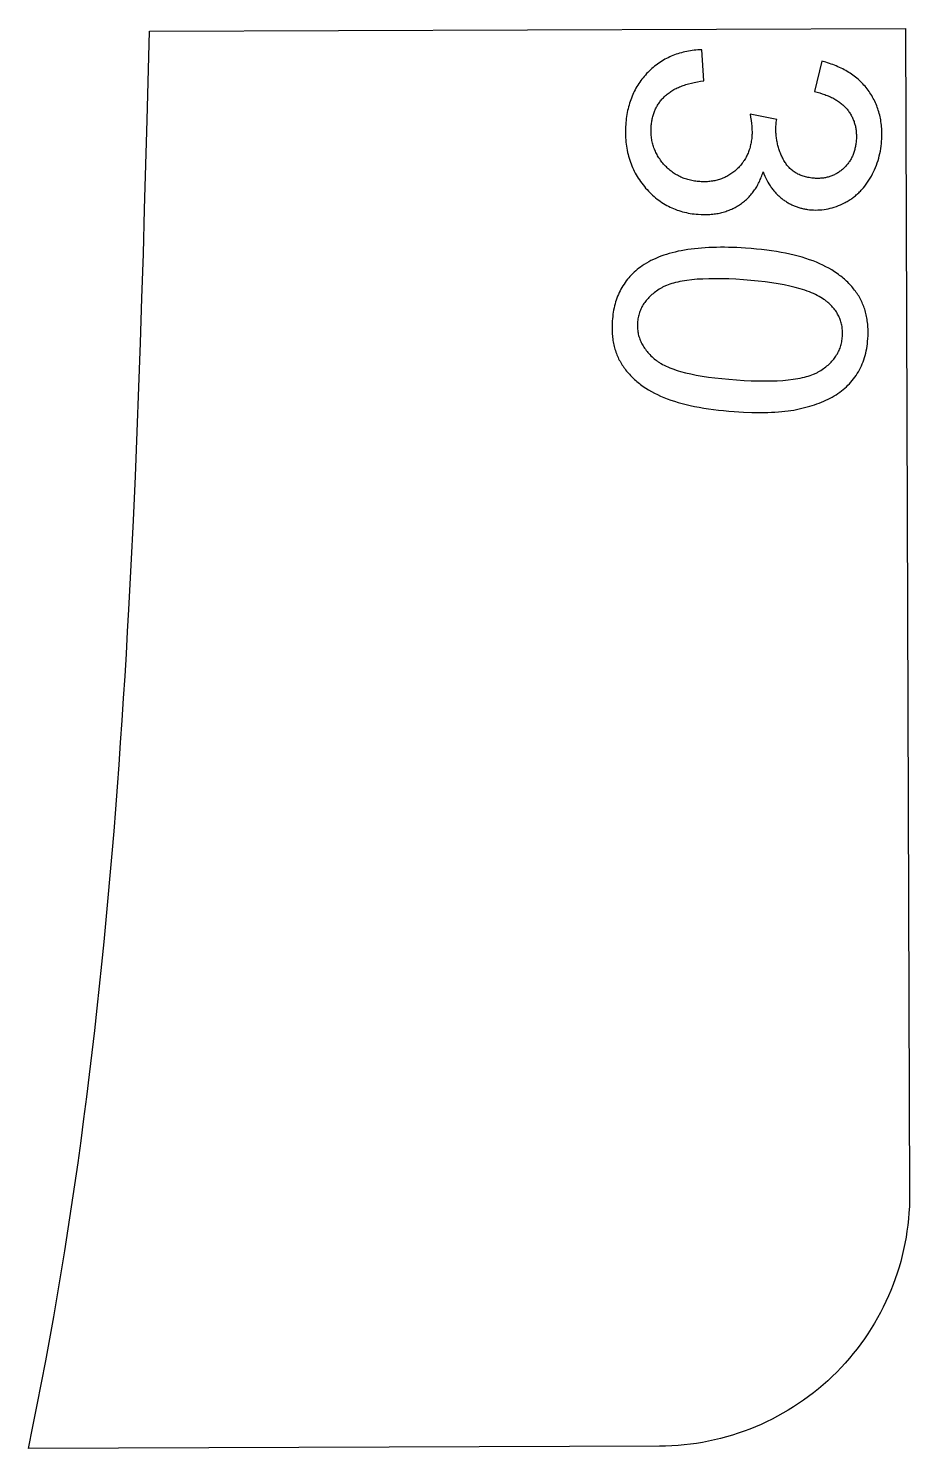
# Model space of a CAD drawing. Extents: x -8894 to -3022, y 6798 to 8329.
# Drawn here: x -7759.6 to -7584.1, y 7685.5 to 7968.2 of the extents above; entities that cross this region are included whole.
import ezdxf

# ---------------------------------------------------------------- set-up
doc = ezdxf.new("R2010")
doc.units = 0
doc.layers.add('LAYER_03', color=7, linetype='CONTINUOUS')
doc.layers.add('STEVILKE', color=7, linetype='CONTINUOUS')

msp = doc.modelspace()

# ---------------------------------------------------------------- linework, layer by layer
at = {"layer": 'LAYER_03'}
msp.add_lwpolyline([(-7633.95, 7685.99), (-7759.61, 7685.54), (-7758.71, 7689.9), (-7757.83, 7694.26), (-7756.97, 7698.63), (-7756.14, 7703), (-7755.34, 7707.37), (-7754.56, 7711.74), (-7753.8, 7716.12), (-7753.07, 7720.49), (-7752.35, 7724.87), (-7751.67, 7729.25), (-7751, 7733.63), (-7750.35, 7738.02), (-7749.73, 7742.4), (-7749.12, 7746.79), (-7748.54, 7751.18), (-7747.97, 7755.57), (-7747.43, 7759.97), (-7746.9, 7764.36), (-7746.39, 7768.76), (-7745.9, 7773.16), (-7745.43, 7777.56), (-7744.97, 7781.96), (-7744.53, 7786.36), (-7744.11, 7790.76), (-7743.7, 7795.17), (-7743.3, 7799.57), (-7742.93, 7803.98), (-7742.56, 7808.39), (-7742.21, 7812.8), (-7741.87, 7817.21), (-7741.55, 7821.62), (-7741.24, 7826.04), (-7740.94, 7830.45), (-7740.65, 7834.86), (-7740.37, 7839.28), (-7740.1, 7843.7), (-7739.85, 7848.12), (-7739.6, 7852.54), (-7739.14, 7861.38), (-7738.71, 7870.22), (-7738.31, 7879.07), (-7737.95, 7887.91), (-7737.61, 7896.76), (-7737.29, 7905.62), (-7737, 7914.47), (-7736.72, 7923.33), (-7736.46, 7932.19), (-7735.97, 7949.9), (-7735.5, 7967.63), (-7584.98, 7968.17), (-7584.13, 7736.18, -0.414214)], format="xyb", close=True, dxfattribs=at)
at = {"layer": 'STEVILKE'}
for p, q in [((-7634.66, 7922.41), (-7635.15, 7922.19)), ((-7634.16, 7922.62), (-7634.66, 7922.41)), ((-7633.64, 7922.82), (-7634.16, 7922.62)), ((-7633.1, 7923.02), (-7633.64, 7922.82)), ((-7632.55, 7923.19), (-7633.1, 7923.02)), ((-7631.99, 7923.36), (-7632.55, 7923.19)), ((-7631.41, 7923.52), (-7631.99, 7923.36)), ((-7630.82, 7923.67), (-7631.41, 7923.52)), ((-7630.21, 7923.81), (-7630.82, 7923.67)), ((-7629.59, 7923.93), (-7630.21, 7923.81)), ((-7628.95, 7924.05), (-7629.59, 7923.93)), ((-7628.3, 7924.15), (-7628.95, 7924.05)), ((-7627.64, 7924.25), (-7628.3, 7924.15)), ((-7626.96, 7924.33), (-7627.64, 7924.25)), ((-7626.26, 7924.4), (-7626.96, 7924.33)), ((-7625.55, 7924.46), (-7626.26, 7924.4)), ((-7624.83, 7924.51), (-7625.55, 7924.46)), ((-7624.09, 7924.55), (-7624.83, 7924.51)), ((-7623.33, 7924.58), (-7624.09, 7924.55)), ((-7622.57, 7924.6), (-7623.33, 7924.58)), ((-7621.78, 7924.61), (-7622.57, 7924.6)), ((-7620.99, 7924.61), (-7621.78, 7924.61)), ((-7620.17, 7924.6), (-7620.99, 7924.61)), ((-7619.35, 7924.57), (-7620.17, 7924.6)), ((-7618.51, 7924.54), (-7619.35, 7924.57)), ((-7616.78, 7924.44), (-7618.51, 7924.54)), ((-7615.69, 7924.35), (-7616.78, 7924.44)), ((-7614.63, 7924.26), (-7615.69, 7924.35)), ((-7613.59, 7924.15), (-7614.63, 7924.26)), ((-7612.58, 7924.03), (-7613.59, 7924.15)), ((-7611.6, 7923.9), (-7612.58, 7924.03)), ((-7610.65, 7923.75), (-7611.6, 7923.9)), ((-7609.73, 7923.6), (-7610.65, 7923.75)), ((-7608.83, 7923.43), (-7609.73, 7923.6)), ((-7607.97, 7923.24), (-7608.83, 7923.43)), ((-7607.13, 7923.05), (-7607.97, 7923.24)), ((-7606.32, 7922.84), (-7607.13, 7923.05)), ((-7605.53, 7922.63), (-7606.32, 7922.84)), ((-7604.78, 7922.39), (-7605.53, 7922.63)), ((-7604.05, 7922.15), (-7604.78, 7922.39)), ((-7638.97, 7919.66), (-7639.26, 7919.39)), ((-7638.67, 7919.93), (-7638.97, 7919.66)), ((-7638.37, 7920.18), (-7638.67, 7919.93)), ((-7638.05, 7920.44), (-7638.37, 7920.18)), ((-7637.72, 7920.68), (-7638.05, 7920.44)), ((-7637.39, 7920.92), (-7637.72, 7920.68)), ((-7636.97, 7921.19), (-7637.39, 7920.92)), ((-7636.54, 7921.46), (-7636.97, 7921.19)), ((-7636.09, 7921.71), (-7636.54, 7921.46)), ((-7635.63, 7921.96), (-7636.09, 7921.71)), ((-7635.15, 7922.19), (-7635.63, 7921.96)), ((-7603.35, 7921.89), (-7604.05, 7922.15)), ((-7602.68, 7921.63), (-7603.35, 7921.89)), ((-7602.03, 7921.35), (-7602.68, 7921.63)), ((-7601.4, 7921.05), (-7602.03, 7921.35)), ((-7600.8, 7920.75), (-7601.4, 7921.05)), ((-7600.21, 7920.43), (-7600.8, 7920.75)), ((-7599.64, 7920.1), (-7600.21, 7920.43)), ((-7599.1, 7919.76), (-7599.64, 7920.1)), ((-7598.57, 7919.4), (-7599.1, 7919.76)), ((-7641.21, 7916.97), (-7641.41, 7916.64)), ((-7641, 7917.3), (-7641.21, 7916.97)), ((-7640.78, 7917.62), (-7641, 7917.3)), ((-7640.55, 7917.93), (-7640.78, 7917.62)), ((-7640.31, 7918.24), (-7640.55, 7917.93)), ((-7640.07, 7918.53), (-7640.31, 7918.24)), ((-7639.81, 7918.83), (-7640.07, 7918.53)), ((-7639.54, 7919.11), (-7639.81, 7918.83)), ((-7639.26, 7919.39), (-7639.54, 7919.11)), ((-7633.04, 7916.8), (-7633.19, 7916.72)), ((-7632.89, 7916.87), (-7633.04, 7916.8)), ((-7632.73, 7916.94), (-7632.89, 7916.87)), ((-7632.57, 7917.01), (-7632.73, 7916.94)), ((-7632.23, 7917.14), (-7632.57, 7917.01)), ((-7631.88, 7917.26), (-7632.23, 7917.14)), ((-7631.51, 7917.38), (-7631.88, 7917.26)), ((-7631.12, 7917.49), (-7631.51, 7917.38)), ((-7630.72, 7917.6), (-7631.12, 7917.49)), ((-7630.31, 7917.69), (-7630.72, 7917.6)), ((-7629.88, 7917.79), (-7630.31, 7917.69)), ((-7629.43, 7917.87), (-7629.88, 7917.79)), ((-7628.97, 7917.95), (-7629.43, 7917.87)), ((-7628.49, 7918.02), (-7628.97, 7917.95)), ((-7627.49, 7918.14), (-7628.49, 7918.02)), ((-7626.43, 7918.24), (-7627.49, 7918.14)), ((-7625.3, 7918.3), (-7626.43, 7918.24)), ((-7624.11, 7918.34), (-7625.3, 7918.3)), ((-7622.86, 7918.36), (-7624.11, 7918.34)), ((-7621.54, 7918.35), (-7622.86, 7918.36)), ((-7620.16, 7918.31), (-7621.54, 7918.35)), ((-7618.72, 7918.24), (-7620.16, 7918.31)), ((-7617.22, 7918.15), (-7618.72, 7918.24)), ((-7615.72, 7918.03), (-7617.22, 7918.15)), ((-7614.27, 7917.89), (-7615.72, 7918.03)), ((-7612.9, 7917.73), (-7614.27, 7917.89)), ((-7611.58, 7917.56), (-7612.9, 7917.73)), ((-7610.32, 7917.36), (-7611.58, 7917.56)), ((-7609.13, 7917.14), (-7610.32, 7917.36)), ((-7608, 7916.9), (-7609.13, 7917.14)), ((-7606.93, 7916.64), (-7608, 7916.9)), ((-7598.31, 7919.22), (-7598.57, 7919.4)), ((-7598.06, 7919.03), (-7598.31, 7919.22)), ((-7597.82, 7918.84), (-7598.06, 7919.03)), ((-7597.58, 7918.65), (-7597.82, 7918.84)), ((-7597.34, 7918.46), (-7597.58, 7918.65)), ((-7597.11, 7918.26), (-7597.34, 7918.46)), ((-7596.89, 7918.06), (-7597.11, 7918.26)), ((-7596.67, 7917.85), (-7596.89, 7918.06)), ((-7596.45, 7917.65), (-7596.67, 7917.85)), ((-7596.24, 7917.44), (-7596.45, 7917.65)), ((-7596.04, 7917.22), (-7596.24, 7917.44)), ((-7595.84, 7917.01), (-7596.04, 7917.22)), ((-7595.64, 7916.79), (-7595.84, 7917.01)), ((-7595.45, 7916.56), (-7595.64, 7916.79)), ((-7642.55, 7914.12), (-7642.67, 7913.74)), ((-7642.42, 7914.5), (-7642.55, 7914.12)), ((-7642.27, 7914.88), (-7642.42, 7914.5)), ((-7642.12, 7915.24), (-7642.27, 7914.88)), ((-7641.96, 7915.6), (-7642.12, 7915.24)), ((-7641.79, 7915.96), (-7641.96, 7915.6)), ((-7641.61, 7916.3), (-7641.79, 7915.96)), ((-7641.41, 7916.64), (-7641.61, 7916.3)), ((-7636.57, 7914.04), (-7636.73, 7913.83)), ((-7636.4, 7914.24), (-7636.57, 7914.04)), ((-7636.22, 7914.44), (-7636.4, 7914.24)), ((-7636.03, 7914.63), (-7636.22, 7914.44)), ((-7635.84, 7914.83), (-7636.03, 7914.63)), ((-7635.64, 7915.02), (-7635.84, 7914.83)), ((-7635.43, 7915.2), (-7635.64, 7915.02)), ((-7635.22, 7915.38), (-7635.43, 7915.2)), ((-7634.99, 7915.56), (-7635.22, 7915.38)), ((-7634.76, 7915.74), (-7634.99, 7915.56)), ((-7634.52, 7915.91), (-7634.76, 7915.74)), ((-7634.27, 7916.08), (-7634.52, 7915.91)), ((-7634.02, 7916.25), (-7634.27, 7916.08)), ((-7633.76, 7916.41), (-7634.02, 7916.25)), ((-7633.62, 7916.49), (-7633.76, 7916.41)), ((-7633.48, 7916.57), (-7633.62, 7916.49)), ((-7633.34, 7916.65), (-7633.48, 7916.57)), ((-7633.19, 7916.72), (-7633.34, 7916.65)), ((-7605.92, 7916.35), (-7606.93, 7916.64)), ((-7605.44, 7916.21), (-7605.92, 7916.35)), ((-7604.98, 7916.05), (-7605.44, 7916.21)), ((-7604.53, 7915.89), (-7604.98, 7916.05)), ((-7604.09, 7915.73), (-7604.53, 7915.89)), ((-7603.68, 7915.56), (-7604.09, 7915.73)), ((-7603.27, 7915.39), (-7603.68, 7915.56)), ((-7602.89, 7915.21), (-7603.27, 7915.39)), ((-7602.51, 7915.02), (-7602.89, 7915.21)), ((-7602.16, 7914.84), (-7602.51, 7915.02)), ((-7601.82, 7914.64), (-7602.16, 7914.84)), ((-7601.49, 7914.44), (-7601.82, 7914.64)), ((-7601.18, 7914.24), (-7601.49, 7914.44)), ((-7601.03, 7914.13), (-7601.18, 7914.24)), ((-7600.89, 7914.03), (-7601.03, 7914.13)), ((-7600.75, 7913.92), (-7600.89, 7914.03)), ((-7600.61, 7913.81), (-7600.75, 7913.92)), ((-7595.27, 7916.34), (-7595.45, 7916.56)), ((-7595.09, 7916.11), (-7595.27, 7916.34)), ((-7594.91, 7915.88), (-7595.09, 7916.11)), ((-7594.74, 7915.64), (-7594.91, 7915.88)), ((-7594.58, 7915.4), (-7594.74, 7915.64)), ((-7594.42, 7915.16), (-7594.58, 7915.4)), ((-7594.27, 7914.92), (-7594.42, 7915.16)), ((-7594.12, 7914.67), (-7594.27, 7914.92)), ((-7593.98, 7914.42), (-7594.12, 7914.67)), ((-7593.85, 7914.16), (-7593.98, 7914.42)), ((-7593.72, 7913.9), (-7593.85, 7914.16)), ((-7643.21, 7911.28), (-7643.26, 7910.84)), ((-7643.14, 7911.7), (-7643.21, 7911.28)), ((-7643.07, 7912.12), (-7643.14, 7911.7)), ((-7642.98, 7912.54), (-7643.07, 7912.12)), ((-7642.89, 7912.94), (-7642.98, 7912.54)), ((-7642.78, 7913.34), (-7642.89, 7912.94)), ((-7642.67, 7913.74), (-7642.78, 7913.34)), ((-7638.06, 7911.13), (-7638.12, 7910.88)), ((-7638, 7911.37), (-7638.06, 7911.13)), ((-7637.92, 7911.61), (-7638, 7911.37)), ((-7637.83, 7911.85), (-7637.92, 7911.61)), ((-7637.74, 7912.08), (-7637.83, 7911.85)), ((-7637.64, 7912.31), (-7637.74, 7912.08)), ((-7637.53, 7912.54), (-7637.64, 7912.31)), ((-7637.42, 7912.76), (-7637.53, 7912.54)), ((-7637.3, 7912.98), (-7637.42, 7912.76)), ((-7637.17, 7913.2), (-7637.3, 7912.98)), ((-7637.03, 7913.42), (-7637.17, 7913.2)), ((-7636.88, 7913.63), (-7637.03, 7913.42)), ((-7636.73, 7913.83), (-7636.88, 7913.63)), ((-7600.4, 7913.64), (-7600.61, 7913.81)), ((-7600.2, 7913.46), (-7600.4, 7913.64)), ((-7600, 7913.28), (-7600.2, 7913.46)), ((-7599.82, 7913.1), (-7600, 7913.28)), ((-7599.64, 7912.91), (-7599.82, 7913.1)), ((-7599.47, 7912.72), (-7599.64, 7912.91)), ((-7599.3, 7912.53), (-7599.47, 7912.72)), ((-7599.14, 7912.34), (-7599.3, 7912.53)), ((-7598.99, 7912.14), (-7599.14, 7912.34)), ((-7598.85, 7911.94), (-7598.99, 7912.14)), ((-7598.71, 7911.74), (-7598.85, 7911.94)), ((-7598.58, 7911.53), (-7598.71, 7911.74)), ((-7598.46, 7911.33), (-7598.58, 7911.53)), ((-7598.34, 7911.12), (-7598.46, 7911.33)), ((-7598.24, 7910.9), (-7598.34, 7911.12)), ((-7593.6, 7913.64), (-7593.72, 7913.9)), ((-7593.48, 7913.38), (-7593.6, 7913.64)), ((-7593.37, 7913.11), (-7593.48, 7913.38)), ((-7593.26, 7912.84), (-7593.37, 7913.11)), ((-7593.17, 7912.57), (-7593.26, 7912.84)), ((-7593.07, 7912.29), (-7593.17, 7912.57)), ((-7592.99, 7912.01), (-7593.07, 7912.29)), ((-7592.91, 7911.72), (-7592.99, 7912.01)), ((-7592.83, 7911.44), (-7592.91, 7911.72)), ((-7592.76, 7911.15), (-7592.83, 7911.44)), ((-7592.7, 7910.85), (-7592.76, 7911.15)), ((-7643.38, 7909.28), (-7643.39, 7908.95)), ((-7643.39, 7908.95), (-7643.39, 7908.61)), ((-7643.39, 7908.61), (-7643.39, 7908.29)), ((-7643.39, 7908.29), (-7643.38, 7907.96)), ((-7643.35, 7909.96), (-7643.38, 7909.28)), ((-7643.31, 7910.4), (-7643.35, 7909.96)), ((-7643.26, 7910.84), (-7643.31, 7910.4)), ((-7638.31, 7909.61), (-7638.33, 7909.34)), ((-7638.33, 7909.34), (-7638.33, 7909.08)), ((-7638.33, 7909.08), (-7638.33, 7908.82)), ((-7638.33, 7908.82), (-7638.32, 7908.57)), ((-7638.32, 7908.57), (-7638.3, 7908.31)), ((-7638.29, 7909.87), (-7638.31, 7909.61)), ((-7638.3, 7908.31), (-7638.28, 7908.06)), ((-7638.26, 7910.13), (-7638.29, 7909.87)), ((-7638.22, 7910.38), (-7638.26, 7910.13)), ((-7638.18, 7910.63), (-7638.22, 7910.38)), ((-7638.12, 7910.88), (-7638.18, 7910.63)), ((-7598.14, 7910.68), (-7598.24, 7910.9)), ((-7598.04, 7910.47), (-7598.14, 7910.68)), ((-7597.96, 7910.24), (-7598.04, 7910.47)), ((-7597.88, 7910.02), (-7597.96, 7910.24)), ((-7597.81, 7909.79), (-7597.88, 7910.02)), ((-7597.74, 7909.56), (-7597.81, 7909.79)), ((-7597.68, 7909.32), (-7597.74, 7909.56)), ((-7597.63, 7909.09), (-7597.68, 7909.32)), ((-7597.59, 7908.85), (-7597.63, 7909.09)), ((-7597.56, 7908.61), (-7597.59, 7908.85)), ((-7597.53, 7908.36), (-7597.56, 7908.61)), ((-7597.51, 7908.11), (-7597.53, 7908.36)), ((-7592.64, 7910.56), (-7592.7, 7910.85)), ((-7592.59, 7910.26), (-7592.64, 7910.56)), ((-7592.55, 7909.96), (-7592.59, 7910.26)), ((-7592.51, 7909.65), (-7592.55, 7909.96)), ((-7592.47, 7909.34), (-7592.51, 7909.65)), ((-7592.45, 7909.03), (-7592.47, 7909.34)), ((-7592.43, 7908.71), (-7592.45, 7909.03)), ((-7592.41, 7908.39), (-7592.43, 7908.71)), ((-7592.4, 7908.07), (-7592.41, 7908.39)), ((-7643.38, 7907.96), (-7643.37, 7907.64)), ((-7643.37, 7907.64), (-7643.34, 7907.32)), ((-7643.34, 7907.32), (-7643.32, 7907.01)), ((-7643.32, 7907.01), (-7643.28, 7906.7)), ((-7643.28, 7906.7), (-7643.24, 7906.39)), ((-7643.24, 7906.39), (-7643.2, 7906.09)), ((-7643.2, 7906.09), (-7643.15, 7905.79)), ((-7643.15, 7905.79), (-7643.09, 7905.49)), ((-7643.09, 7905.49), (-7643.03, 7905.19)), ((-7638.28, 7908.06), (-7638.24, 7907.81)), ((-7638.24, 7907.81), (-7638.2, 7907.56)), ((-7638.2, 7907.56), (-7638.15, 7907.32)), ((-7638.15, 7907.32), (-7638.09, 7907.07)), ((-7638.09, 7907.07), (-7638.02, 7906.83)), ((-7638.02, 7906.83), (-7637.95, 7906.59)), ((-7637.95, 7906.59), (-7637.86, 7906.36)), ((-7637.86, 7906.36), (-7637.77, 7906.12)), ((-7637.77, 7906.12), (-7637.67, 7905.89)), ((-7637.67, 7905.89), (-7637.56, 7905.65)), ((-7637.56, 7905.65), (-7637.45, 7905.43)), ((-7597.76, 7905.28), (-7597.7, 7905.53)), ((-7597.7, 7905.53), (-7597.64, 7905.79)), ((-7597.64, 7905.79), (-7597.6, 7906.04)), ((-7597.6, 7906.04), (-7597.56, 7906.3)), ((-7597.56, 7906.3), (-7597.53, 7906.57)), ((-7597.53, 7906.57), (-7597.51, 7906.83)), ((-7597.49, 7907.86), (-7597.51, 7908.11)), ((-7597.51, 7906.83), (-7597.49, 7907.09)), ((-7597.49, 7907.61), (-7597.49, 7907.86)), ((-7597.49, 7907.35), (-7597.49, 7907.61)), ((-7597.49, 7907.09), (-7597.49, 7907.35)), ((-7592.54, 7905.42), (-7592.49, 7905.91)), ((-7592.49, 7905.91), (-7592.45, 7906.41)), ((-7592.45, 7906.41), (-7592.41, 7907.08)), ((-7592.41, 7907.08), (-7592.4, 7907.42)), ((-7592.4, 7907.74), (-7592.4, 7908.07)), ((-7592.4, 7907.42), (-7592.4, 7907.74)), ((-7643.03, 7905.19), (-7642.96, 7904.9)), ((-7642.96, 7904.9), (-7642.88, 7904.62)), ((-7642.88, 7904.62), (-7642.8, 7904.33)), ((-7642.8, 7904.33), (-7642.72, 7904.05)), ((-7642.72, 7904.05), (-7642.62, 7903.77)), ((-7642.62, 7903.77), (-7642.52, 7903.5)), ((-7642.52, 7903.5), (-7642.42, 7903.22)), ((-7642.42, 7903.22), (-7642.31, 7902.96)), ((-7642.31, 7902.96), (-7642.19, 7902.69)), ((-7642.19, 7902.69), (-7642.07, 7902.43)), ((-7637.45, 7905.43), (-7637.32, 7905.2)), ((-7637.32, 7905.2), (-7637.19, 7904.97)), ((-7637.19, 7904.97), (-7637.05, 7904.75)), ((-7637.05, 7904.75), (-7636.9, 7904.53)), ((-7636.9, 7904.53), (-7636.74, 7904.31)), ((-7636.74, 7904.31), (-7636.58, 7904.09)), ((-7636.58, 7904.09), (-7636.41, 7903.88)), ((-7636.41, 7903.88), (-7636.23, 7903.66)), ((-7636.23, 7903.66), (-7636.04, 7903.45)), ((-7636.04, 7903.45), (-7635.84, 7903.25)), ((-7635.84, 7903.25), (-7635.63, 7903.04)), ((-7635.63, 7903.04), (-7635.42, 7902.83)), ((-7635.42, 7902.83), (-7635.2, 7902.63)), ((-7635.2, 7902.63), (-7634.97, 7902.43)), ((-7599.09, 7902.55), (-7598.94, 7902.76)), ((-7598.94, 7902.76), (-7598.79, 7902.97)), ((-7598.79, 7902.97), (-7598.66, 7903.19)), ((-7598.66, 7903.19), (-7598.52, 7903.41)), ((-7598.52, 7903.41), (-7598.4, 7903.63)), ((-7598.4, 7903.63), (-7598.29, 7903.86)), ((-7598.29, 7903.86), (-7598.18, 7904.09)), ((-7598.18, 7904.09), (-7598.08, 7904.32)), ((-7598.08, 7904.32), (-7597.99, 7904.56)), ((-7597.99, 7904.56), (-7597.9, 7904.8)), ((-7597.9, 7904.8), (-7597.83, 7905.04)), ((-7597.83, 7905.04), (-7597.76, 7905.28)), ((-7593.25, 7902.24), (-7593.11, 7902.67)), ((-7593.11, 7902.67), (-7592.99, 7903.11)), ((-7592.99, 7903.11), (-7592.87, 7903.56)), ((-7592.87, 7903.56), (-7592.77, 7904.01)), ((-7592.77, 7904.01), (-7592.68, 7904.47)), ((-7592.68, 7904.47), (-7592.61, 7904.94)), ((-7592.61, 7904.94), (-7592.54, 7905.42)), ((-7642.07, 7902.43), (-7641.94, 7902.17)), ((-7641.94, 7902.17), (-7641.8, 7901.92)), ((-7641.8, 7901.92), (-7641.66, 7901.66)), ((-7641.66, 7901.66), (-7641.51, 7901.42)), ((-7641.51, 7901.42), (-7641.36, 7901.17)), ((-7641.36, 7901.17), (-7641.2, 7900.93)), ((-7641.2, 7900.93), (-7641.04, 7900.69)), ((-7641.04, 7900.69), (-7640.87, 7900.46)), ((-7640.87, 7900.46), (-7640.69, 7900.22)), ((-7640.69, 7900.22), (-7640.51, 7899.99)), ((-7640.51, 7899.99), (-7640.32, 7899.77)), ((-7634.97, 7902.43), (-7634.73, 7902.23)), ((-7634.73, 7902.23), (-7634.6, 7902.13)), ((-7634.6, 7902.13), (-7634.48, 7902.04)), ((-7634.48, 7902.04), (-7634.35, 7901.94)), ((-7634.35, 7901.94), (-7634.21, 7901.85)), ((-7634.21, 7901.85), (-7634.07, 7901.75)), ((-7634.07, 7901.75), (-7633.93, 7901.66)), ((-7633.93, 7901.66), (-7633.78, 7901.57)), ((-7633.78, 7901.57), (-7633.63, 7901.48)), ((-7633.63, 7901.48), (-7633.31, 7901.3)), ((-7633.31, 7901.3), (-7632.98, 7901.13)), ((-7632.98, 7901.13), (-7632.63, 7900.96)), ((-7632.63, 7900.96), (-7632.26, 7900.8)), ((-7632.26, 7900.8), (-7631.88, 7900.64)), ((-7631.88, 7900.64), (-7631.49, 7900.48)), ((-7631.49, 7900.48), (-7631.07, 7900.33)), ((-7631.07, 7900.33), (-7630.64, 7900.19)), ((-7630.64, 7900.19), (-7630.2, 7900.05)), ((-7630.2, 7900.05), (-7629.73, 7899.91)), ((-7629.73, 7899.91), (-7628.76, 7899.65)), ((-7602.47, 7899.72), (-7602.33, 7899.8)), ((-7602.33, 7899.8), (-7602.19, 7899.88)), ((-7602.19, 7899.88), (-7602.05, 7899.96)), ((-7602.05, 7899.96), (-7601.79, 7900.12)), ((-7601.79, 7900.12), (-7601.54, 7900.29)), ((-7601.54, 7900.29), (-7601.29, 7900.46)), ((-7601.29, 7900.46), (-7601.05, 7900.63)), ((-7601.05, 7900.63), (-7600.82, 7900.81)), ((-7600.82, 7900.81), (-7600.6, 7900.99)), ((-7600.6, 7900.99), (-7600.38, 7901.17)), ((-7600.38, 7901.17), (-7600.18, 7901.36)), ((-7600.18, 7901.36), (-7599.98, 7901.55)), ((-7599.98, 7901.55), (-7599.78, 7901.74)), ((-7599.78, 7901.74), (-7599.6, 7901.94)), ((-7599.6, 7901.94), (-7599.42, 7902.14)), ((-7599.42, 7902.14), (-7599.25, 7902.34)), ((-7599.25, 7902.34), (-7599.09, 7902.55)), ((-7594.55, 7899.48), (-7594.33, 7899.85)), ((-7594.33, 7899.85), (-7594.12, 7900.23)), ((-7594.12, 7900.23), (-7593.92, 7900.62)), ((-7593.92, 7900.62), (-7593.74, 7901.01)), ((-7593.74, 7901.01), (-7593.56, 7901.41)), ((-7593.56, 7901.41), (-7593.4, 7901.82)), ((-7593.4, 7901.82), (-7593.25, 7902.24)), ((-7640.32, 7899.77), (-7640.13, 7899.55)), ((-7640.13, 7899.55), (-7639.94, 7899.33)), ((-7639.94, 7899.33), (-7639.74, 7899.11)), ((-7639.74, 7899.11), (-7639.53, 7898.9)), ((-7639.53, 7898.9), (-7639.32, 7898.69)), ((-7639.32, 7898.69), (-7639.1, 7898.48)), ((-7639.1, 7898.48), (-7638.88, 7898.27)), ((-7638.88, 7898.27), (-7638.66, 7898.07)), ((-7638.66, 7898.07), (-7638.42, 7897.88)), ((-7638.42, 7897.88), (-7638.19, 7897.68)), ((-7638.19, 7897.68), (-7637.95, 7897.49)), ((-7637.95, 7897.49), (-7637.7, 7897.3)), ((-7637.7, 7897.3), (-7637.45, 7897.12)), ((-7637.45, 7897.12), (-7637.19, 7896.94)), ((-7628.76, 7899.65), (-7627.72, 7899.41)), ((-7627.72, 7899.41), (-7626.61, 7899.19)), ((-7626.61, 7899.19), (-7625.44, 7898.98)), ((-7625.44, 7898.98), (-7624.2, 7898.79)), ((-7624.2, 7898.79), (-7622.9, 7898.62)), ((-7622.9, 7898.62), (-7621.54, 7898.47)), ((-7621.54, 7898.47), (-7620.1, 7898.34)), ((-7620.1, 7898.34), (-7618.61, 7898.22)), ((-7618.61, 7898.22), (-7617.1, 7898.13)), ((-7617.1, 7898.13), (-7615.66, 7898.06)), ((-7615.66, 7898.06), (-7614.27, 7898.02)), ((-7614.27, 7898.02), (-7612.96, 7898.01)), ((-7612.96, 7898.01), (-7611.7, 7898.02)), ((-7611.7, 7898.02), (-7610.51, 7898.06)), ((-7610.51, 7898.06), (-7609.38, 7898.13)), ((-7609.38, 7898.13), (-7608.31, 7898.23)), ((-7608.31, 7898.23), (-7607.31, 7898.35)), ((-7607.31, 7898.35), (-7606.83, 7898.42)), ((-7606.83, 7898.42), (-7606.37, 7898.5)), ((-7606.37, 7898.5), (-7605.92, 7898.58)), ((-7605.92, 7898.58), (-7605.49, 7898.67)), ((-7605.49, 7898.67), (-7605.08, 7898.77)), ((-7605.08, 7898.77), (-7604.68, 7898.88)), ((-7604.68, 7898.88), (-7604.3, 7898.99)), ((-7604.3, 7898.99), (-7603.93, 7899.11)), ((-7603.93, 7899.11), (-7603.58, 7899.23)), ((-7603.58, 7899.23), (-7603.24, 7899.36)), ((-7603.24, 7899.36), (-7603.08, 7899.43)), ((-7603.08, 7899.43), (-7602.92, 7899.5)), ((-7602.92, 7899.5), (-7602.77, 7899.57)), ((-7602.77, 7899.57), (-7602.61, 7899.65)), ((-7602.61, 7899.65), (-7602.47, 7899.72)), ((-7596.72, 7896.86), (-7596.41, 7897.16)), ((-7596.41, 7897.16), (-7596.11, 7897.46)), ((-7596.11, 7897.46), (-7595.83, 7897.78)), ((-7595.83, 7897.78), (-7595.55, 7898.1)), ((-7595.55, 7898.1), (-7595.28, 7898.43)), ((-7595.28, 7898.43), (-7595.03, 7898.77)), ((-7595.03, 7898.77), (-7594.79, 7899.13)), ((-7594.79, 7899.13), (-7594.55, 7899.48)), ((-7637.19, 7896.94), (-7636.67, 7896.58)), ((-7636.67, 7896.58), (-7636.12, 7896.24)), ((-7636.12, 7896.24), (-7635.55, 7895.91)), ((-7635.55, 7895.91), (-7634.96, 7895.59)), ((-7634.96, 7895.59), (-7634.36, 7895.29)), ((-7634.36, 7895.29), (-7633.73, 7895)), ((-7633.73, 7895), (-7633.08, 7894.72)), ((-7633.08, 7894.72), (-7632.41, 7894.46)), ((-7632.41, 7894.46), (-7631.71, 7894.2)), ((-7631.71, 7894.2), (-7630.98, 7893.96)), ((-7601.23, 7893.99), (-7600.8, 7894.18)), ((-7600.8, 7894.18), (-7600.37, 7894.39)), ((-7600.37, 7894.39), (-7599.96, 7894.59)), ((-7599.96, 7894.59), (-7599.56, 7894.81)), ((-7599.56, 7894.81), (-7599.17, 7895.04)), ((-7599.17, 7895.04), (-7598.78, 7895.27)), ((-7598.78, 7895.27), (-7598.41, 7895.51)), ((-7598.41, 7895.51), (-7598.05, 7895.76)), ((-7598.05, 7895.76), (-7597.7, 7896.02)), ((-7597.7, 7896.02), (-7597.36, 7896.29)), ((-7597.36, 7896.29), (-7597.03, 7896.57)), ((-7597.03, 7896.57), (-7596.72, 7896.86)), ((-7630.98, 7893.96), (-7630.23, 7893.73)), ((-7630.23, 7893.73), (-7629.45, 7893.51)), ((-7629.45, 7893.51), (-7628.64, 7893.31)), ((-7628.64, 7893.31), (-7627.8, 7893.12)), ((-7627.8, 7893.12), (-7626.94, 7892.94)), ((-7626.94, 7892.94), (-7626.05, 7892.77)), ((-7626.05, 7892.77), (-7625.13, 7892.61)), ((-7625.13, 7892.61), (-7624.19, 7892.47)), ((-7624.19, 7892.47), (-7623.21, 7892.34)), ((-7623.21, 7892.34), (-7622.21, 7892.22)), ((-7622.21, 7892.22), (-7621.18, 7892.11)), ((-7621.18, 7892.11), (-7620.13, 7892.01)), ((-7620.13, 7892.01), (-7619.05, 7891.93)), ((-7619.05, 7891.93), (-7617.24, 7891.82)), ((-7617.24, 7891.82), (-7615.52, 7891.76)), ((-7615.52, 7891.76), (-7614.7, 7891.74)), ((-7614.7, 7891.74), (-7613.9, 7891.73)), ((-7613.9, 7891.73), (-7613.13, 7891.74)), ((-7613.13, 7891.74), (-7612.37, 7891.75)), ((-7612.37, 7891.75), (-7611.64, 7891.77)), ((-7611.64, 7891.77), (-7610.94, 7891.81)), ((-7610.94, 7891.81), (-7610.26, 7891.85)), ((-7610.26, 7891.85), (-7609.59, 7891.91)), ((-7609.59, 7891.91), (-7608.96, 7891.97)), ((-7608.96, 7891.97), (-7608.34, 7892.05)), ((-7608.34, 7892.05), (-7607.75, 7892.14)), ((-7607.75, 7892.14), (-7607.19, 7892.23)), ((-7607.19, 7892.23), (-7606.09, 7892.45)), ((-7606.09, 7892.45), (-7605.56, 7892.57)), ((-7605.56, 7892.57), (-7605.04, 7892.7)), ((-7605.04, 7892.7), (-7604.53, 7892.84)), ((-7604.53, 7892.84), (-7604.03, 7892.98)), ((-7604.03, 7892.98), (-7603.54, 7893.13)), ((-7603.54, 7893.13), (-7603.06, 7893.29)), ((-7603.06, 7893.29), (-7602.58, 7893.45)), ((-7602.58, 7893.45), (-7602.12, 7893.62)), ((-7602.12, 7893.62), (-7601.67, 7893.8)), ((-7601.67, 7893.8), (-7601.23, 7893.99))]:
    msp.add_line(p, q, dxfattribs=at)
msp.add_lwpolyline([(-7625.51, 7963.93), (-7625.9, 7963.91), (-7626.28, 7963.89), (-7626.67, 7963.86), (-7627.04, 7963.82), (-7627.42, 7963.78), (-7627.79, 7963.72), (-7628.15, 7963.66), (-7628.51, 7963.59), (-7628.87, 7963.52), (-7629.22, 7963.44), (-7629.57, 7963.34), (-7629.92, 7963.25), (-7630.26, 7963.14), (-7630.6, 7963.03), (-7630.93, 7962.91), (-7631.26, 7962.78), (-7631.59, 7962.64), (-7631.91, 7962.5), (-7632.22, 7962.34), (-7632.54, 7962.19), (-7632.85, 7962.02), (-7633.15, 7961.84), (-7633.45, 7961.66), (-7633.75, 7961.47), (-7634.04, 7961.28), (-7634.33, 7961.07), (-7634.62, 7960.86), (-7634.9, 7960.64), (-7635.18, 7960.41), (-7635.45, 7960.18), (-7635.72, 7959.93), (-7635.99, 7959.68), (-7636.25, 7959.43), (-7636.5, 7959.17), (-7636.74, 7958.9), (-7636.98, 7958.63), (-7637.21, 7958.35), (-7637.43, 7958.07), (-7637.65, 7957.79), (-7637.86, 7957.5), (-7638.06, 7957.2), (-7638.25, 7956.9), (-7638.44, 7956.6), (-7638.62, 7956.29), (-7638.79, 7955.97), (-7638.95, 7955.65), (-7639.11, 7955.33), (-7639.26, 7955), (-7639.4, 7954.66), (-7639.54, 7954.32), (-7639.66, 7953.98), (-7639.78, 7953.63), (-7639.9, 7953.28), (-7640, 7952.92), (-7640.1, 7952.55), (-7640.19, 7952.18), (-7640.28, 7951.81), (-7640.35, 7951.43), (-7640.42, 7951.05), (-7640.48, 7950.66), (-7640.54, 7950.27), (-7640.58, 7949.87), (-7640.62, 7949.47), (-7640.66, 7949.06), (-7640.68, 7948.61), (-7640.7, 7948.16), (-7640.71, 7947.71), (-7640.71, 7947.28), (-7640.7, 7946.84), (-7640.68, 7946.41), (-7640.65, 7945.98), (-7640.61, 7945.56), (-7640.57, 7945.14), (-7640.51, 7944.73), (-7640.45, 7944.32), (-7640.37, 7943.91), (-7640.29, 7943.51), (-7640.2, 7943.11), (-7640.09, 7942.72), (-7639.98, 7942.33), (-7639.86, 7941.95), (-7639.73, 7941.57), (-7639.6, 7941.19), (-7639.45, 7940.82), (-7639.29, 7940.46), (-7639.12, 7940.09), (-7638.95, 7939.74), (-7638.76, 7939.38), (-7638.57, 7939.03), (-7638.37, 7938.69), (-7638.15, 7938.35), (-7637.93, 7938.01), (-7637.7, 7937.68), (-7637.46, 7937.35), (-7637.21, 7937.03), (-7636.95, 7936.71), (-7636.69, 7936.39), (-7636.42, 7936.09), (-7636.15, 7935.8), (-7635.87, 7935.51), (-7635.58, 7935.23), (-7635.3, 7934.97), (-7635, 7934.71), (-7634.71, 7934.46), (-7634.4, 7934.22), (-7634.1, 7933.99), (-7633.79, 7933.76), (-7633.47, 7933.55), (-7633.15, 7933.35), (-7632.83, 7933.15), (-7632.5, 7932.96), (-7632.17, 7932.79), (-7631.83, 7932.62), (-7631.49, 7932.46), (-7631.14, 7932.31), (-7630.79, 7932.17), (-7630.43, 7932.03), (-7630.07, 7931.91), (-7629.71, 7931.8), (-7629.34, 7931.69), (-7628.96, 7931.6), (-7628.59, 7931.51), (-7628.2, 7931.43), (-7627.81, 7931.36), (-7627.42, 7931.3), (-7627.03, 7931.25), (-7626.62, 7931.21), (-7626.22, 7931.18), (-7625.62, 7931.14), (-7625.03, 7931.13), (-7624.75, 7931.13), (-7624.46, 7931.14), (-7624.18, 7931.15), (-7623.9, 7931.17), (-7623.62, 7931.19), (-7623.34, 7931.22), (-7623.07, 7931.25), (-7622.8, 7931.28), (-7622.53, 7931.33), (-7622.27, 7931.37), (-7622.01, 7931.42), (-7621.75, 7931.48), (-7621.5, 7931.54), (-7621.24, 7931.61), (-7621, 7931.68), (-7620.75, 7931.76), (-7620.5, 7931.84), (-7620.26, 7931.92), (-7620.03, 7932.02), (-7619.79, 7932.11), (-7619.56, 7932.21), (-7619.33, 7932.32), (-7619.1, 7932.43), (-7618.88, 7932.55), (-7618.65, 7932.67), (-7618.44, 7932.8), (-7618.22, 7932.93), (-7618.01, 7933.06), (-7617.8, 7933.21), (-7617.59, 7933.35), (-7617.39, 7933.5), (-7617.19, 7933.65), (-7617, 7933.81), (-7616.81, 7933.97), (-7616.63, 7934.14), (-7616.44, 7934.31), (-7616.27, 7934.48), (-7616.09, 7934.66), (-7615.92, 7934.84), (-7615.76, 7935.03), (-7615.6, 7935.22), (-7615.44, 7935.42), (-7615.29, 7935.62), (-7615.14, 7935.82), (-7614.99, 7936.03), (-7614.85, 7936.24), (-7614.71, 7936.45), (-7614.58, 7936.67), (-7614.45, 7936.9), (-7614.33, 7937.13), (-7614.21, 7937.36), (-7614.09, 7937.6), (-7613.98, 7937.84), (-7613.87, 7938.08), (-7613.76, 7938.33), (-7613.66, 7938.58), (-7613.56, 7938.84), (-7613.47, 7939.1), (-7613.38, 7939.37), (-7613.3, 7939.64), (-7613.13, 7939.2), (-7612.95, 7938.78), (-7612.76, 7938.38), (-7612.56, 7937.98), (-7612.35, 7937.6), (-7612.13, 7937.23), (-7611.9, 7936.87), (-7611.79, 7936.7), (-7611.67, 7936.53), (-7611.55, 7936.36), (-7611.42, 7936.19), (-7611.3, 7936.03), (-7611.17, 7935.87), (-7611.04, 7935.72), (-7610.9, 7935.56), (-7610.77, 7935.41), (-7610.63, 7935.27), (-7610.49, 7935.12), (-7610.34, 7934.98), (-7610.2, 7934.85), (-7610.05, 7934.71), (-7609.9, 7934.58), (-7609.75, 7934.46), (-7609.59, 7934.33), (-7609.44, 7934.21), (-7609.28, 7934.09), (-7609.12, 7933.98), (-7608.96, 7933.86), (-7608.79, 7933.76), (-7608.63, 7933.65), (-7608.46, 7933.55), (-7608.3, 7933.45), (-7608.13, 7933.36), (-7607.96, 7933.26), (-7607.79, 7933.18), (-7607.61, 7933.09), (-7607.44, 7933.01), (-7607.27, 7932.93), (-7607.09, 7932.85), (-7606.91, 7932.78), (-7606.73, 7932.71), (-7606.55, 7932.65), (-7606.37, 7932.59), (-7606.19, 7932.53), (-7606, 7932.47), (-7605.81, 7932.42), (-7605.63, 7932.37), (-7605.44, 7932.33), (-7605.25, 7932.28), (-7605.06, 7932.24), (-7604.86, 7932.21), (-7604.67, 7932.18), (-7604.47, 7932.15), (-7604.08, 7932.1), (-7603.68, 7932.07), (-7603.25, 7932.04), (-7602.83, 7932.03), (-7602.41, 7932.04), (-7601.99, 7932.06), (-7601.58, 7932.1), (-7601.16, 7932.15), (-7600.75, 7932.21), (-7600.34, 7932.29), (-7599.93, 7932.38), (-7599.52, 7932.49), (-7599.12, 7932.61), (-7598.72, 7932.75), (-7598.31, 7932.9), (-7597.92, 7933.06), (-7597.52, 7933.24), (-7597.12, 7933.44), (-7596.93, 7933.54), (-7596.73, 7933.64), (-7596.54, 7933.75), (-7596.35, 7933.87), (-7596.17, 7933.98), (-7595.98, 7934.1), (-7595.8, 7934.22), (-7595.62, 7934.35), (-7595.44, 7934.48), (-7595.27, 7934.61), (-7595.09, 7934.74), (-7594.92, 7934.88), (-7594.75, 7935.02), (-7594.59, 7935.17), (-7594.42, 7935.32), (-7594.26, 7935.47), (-7594.1, 7935.63), (-7593.94, 7935.79), (-7593.79, 7935.95), (-7593.64, 7936.11), (-7593.34, 7936.45), (-7593.05, 7936.81), (-7592.77, 7937.17), (-7592.5, 7937.56), (-7592.23, 7937.95), (-7591.98, 7938.36), (-7591.74, 7938.77), (-7591.51, 7939.2), (-7591.29, 7939.63), (-7591.09, 7940.06), (-7590.9, 7940.5), (-7590.73, 7940.95), (-7590.57, 7941.4), (-7590.42, 7941.86), (-7590.28, 7942.33), (-7590.16, 7942.8), (-7590.05, 7943.27), (-7589.95, 7943.76), (-7589.87, 7944.25), (-7589.8, 7944.74), (-7589.75, 7945.24), (-7589.71, 7945.75), (-7589.68, 7946.12), (-7589.67, 7946.48), (-7589.66, 7946.84), (-7589.66, 7947.2), (-7589.66, 7947.56), (-7589.67, 7947.91), (-7589.69, 7948.26), (-7589.72, 7948.6), (-7589.75, 7948.94), (-7589.79, 7949.28), (-7589.84, 7949.62), (-7589.89, 7949.95), (-7589.95, 7950.28), (-7590.02, 7950.6), (-7590.09, 7950.92), (-7590.17, 7951.24), (-7590.26, 7951.55), (-7590.36, 7951.87), (-7590.46, 7952.17), (-7590.56, 7952.48), (-7590.68, 7952.78), (-7590.8, 7953.08), (-7590.93, 7953.37), (-7591.07, 7953.67), (-7591.21, 7953.95), (-7591.36, 7954.24), (-7591.51, 7954.52), (-7591.68, 7954.8), (-7591.85, 7955.07), (-7592.02, 7955.35), (-7592.21, 7955.61), (-7592.4, 7955.88), (-7592.6, 7956.14), (-7592.8, 7956.4), (-7593.01, 7956.65), (-7593.22, 7956.89), (-7593.44, 7957.13), (-7593.67, 7957.37), (-7593.9, 7957.6), (-7594.14, 7957.82), (-7594.38, 7958.04), (-7594.63, 7958.25), (-7594.89, 7958.46), (-7595.15, 7958.66), (-7595.41, 7958.86), (-7595.69, 7959.06), (-7595.96, 7959.24), (-7596.25, 7959.43), (-7596.54, 7959.6), (-7596.83, 7959.78), (-7597.13, 7959.94), (-7597.44, 7960.11), (-7597.75, 7960.26), (-7598.07, 7960.41), (-7598.4, 7960.56), (-7598.73, 7960.7), (-7599.07, 7960.84), (-7599.41, 7960.97), (-7599.75, 7961.09), (-7600.11, 7961.21), (-7600.47, 7961.33), (-7600.83, 7961.44), (-7601.58, 7961.64), (-7603.1, 7955.6), (-7602.55, 7955.47), (-7602.02, 7955.33), (-7601.51, 7955.17), (-7601.02, 7955.01), (-7600.78, 7954.92), (-7600.55, 7954.83), (-7600.32, 7954.73), (-7600.1, 7954.64), (-7599.88, 7954.54), (-7599.66, 7954.44), (-7599.45, 7954.33), (-7599.25, 7954.22), (-7599.04, 7954.11), (-7598.85, 7953.99), (-7598.66, 7953.88), (-7598.47, 7953.76), (-7598.28, 7953.63), (-7598.11, 7953.5), (-7597.93, 7953.37), (-7597.76, 7953.24), (-7597.6, 7953.11), (-7597.44, 7952.97), (-7597.28, 7952.83), (-7597.13, 7952.68), (-7596.99, 7952.53), (-7596.85, 7952.38), (-7596.71, 7952.23), (-7596.58, 7952.07), (-7596.45, 7951.91), (-7596.33, 7951.75), (-7596.21, 7951.59), (-7596.09, 7951.42), (-7595.98, 7951.25), (-7595.88, 7951.08), (-7595.78, 7950.91), (-7595.68, 7950.74), (-7595.59, 7950.56), (-7595.5, 7950.38), (-7595.42, 7950.2), (-7595.35, 7950.02), (-7595.27, 7949.84), (-7595.2, 7949.65), (-7595.14, 7949.47), (-7595.08, 7949.28), (-7595.03, 7949.08), (-7594.97, 7948.89), (-7594.93, 7948.69), (-7594.89, 7948.5), (-7594.85, 7948.3), (-7594.82, 7948.09), (-7594.79, 7947.89), (-7594.77, 7947.68), (-7594.75, 7947.48), (-7594.74, 7947.27), (-7594.73, 7947.05), (-7594.72, 7946.84), (-7594.72, 7946.62), (-7594.73, 7946.41), (-7594.73, 7946.19), (-7594.75, 7945.96), (-7594.76, 7945.74), (-7594.79, 7945.52), (-7594.81, 7945.3), (-7594.84, 7945.09), (-7594.88, 7944.87), (-7594.92, 7944.66), (-7594.96, 7944.46), (-7595.01, 7944.25), (-7595.06, 7944.05), (-7595.11, 7943.86), (-7595.17, 7943.66), (-7595.23, 7943.47), (-7595.3, 7943.28), (-7595.37, 7943.09), (-7595.45, 7942.91), (-7595.53, 7942.73), (-7595.61, 7942.55), (-7595.7, 7942.38), (-7595.79, 7942.21), (-7595.89, 7942.04), (-7595.99, 7941.87), (-7596.09, 7941.71), (-7596.2, 7941.55), (-7596.32, 7941.39), (-7596.43, 7941.24), (-7596.55, 7941.08), (-7596.68, 7940.94), (-7596.81, 7940.79), (-7596.94, 7940.65), (-7597.08, 7940.51), (-7597.22, 7940.37), (-7597.37, 7940.24), (-7597.52, 7940.11), (-7597.67, 7939.98), (-7597.82, 7939.86), (-7597.97, 7939.74), (-7598.13, 7939.63), (-7598.29, 7939.52), (-7598.45, 7939.42), (-7598.61, 7939.32), (-7598.78, 7939.23), (-7598.94, 7939.14), (-7599.11, 7939.05), (-7599.28, 7938.97), (-7599.46, 7938.9), (-7599.63, 7938.83), (-7599.81, 7938.76), (-7599.99, 7938.7), (-7600.17, 7938.64), (-7600.35, 7938.59), (-7600.53, 7938.54), (-7600.72, 7938.5), (-7600.91, 7938.46), (-7601.1, 7938.43), (-7601.29, 7938.4), (-7601.48, 7938.38), (-7601.68, 7938.36), (-7601.87, 7938.34), (-7602.07, 7938.33), (-7602.28, 7938.32), (-7602.48, 7938.32), (-7602.69, 7938.33), (-7602.89, 7938.33), (-7603.1, 7938.35), (-7603.37, 7938.37), (-7603.62, 7938.39), (-7603.88, 7938.43), (-7604.13, 7938.47), (-7604.37, 7938.51), (-7604.61, 7938.56), (-7604.85, 7938.62), (-7605.08, 7938.68), (-7605.3, 7938.75), (-7605.52, 7938.82), (-7605.74, 7938.9), (-7605.95, 7938.99), (-7606.15, 7939.08), (-7606.36, 7939.17), (-7606.55, 7939.28), (-7606.74, 7939.39), (-7606.93, 7939.5), (-7607.12, 7939.62), (-7607.29, 7939.75), (-7607.47, 7939.88), (-7607.63, 7940.02), (-7607.8, 7940.16), (-7607.96, 7940.31), (-7608.11, 7940.46), (-7608.26, 7940.62), (-7608.41, 7940.79), (-7608.55, 7940.96), (-7608.68, 7941.14), (-7608.81, 7941.33), (-7608.94, 7941.52), (-7609.06, 7941.71), (-7609.17, 7941.91), (-7609.29, 7942.12), (-7609.39, 7942.32), (-7609.5, 7942.53), (-7609.6, 7942.74), (-7609.69, 7942.95), (-7609.78, 7943.16), (-7609.87, 7943.37), (-7609.95, 7943.59), (-7610.03, 7943.8), (-7610.11, 7944.02), (-7610.18, 7944.24), (-7610.25, 7944.46), (-7610.31, 7944.68), (-7610.37, 7944.9), (-7610.42, 7945.12), (-7610.47, 7945.34), (-7610.52, 7945.57), (-7610.56, 7945.79), (-7610.6, 7946.02), (-7610.63, 7946.25), (-7610.66, 7946.48), (-7610.69, 7946.71), (-7610.71, 7946.94), (-7610.73, 7947.18), (-7610.74, 7947.41), (-7610.75, 7947.65), (-7610.76, 7948.13), (-7610.75, 7948.61), (-7610.72, 7949.09), (-7610.72, 7949.19), (-7610.71, 7949.29), (-7610.68, 7949.53), (-7610.64, 7949.78), (-7610.59, 7950.07), (-7615.91, 7951.13), (-7615.8, 7950.48), (-7615.7, 7949.87), (-7615.62, 7949.28), (-7615.57, 7948.72), (-7615.53, 7948.19), (-7615.52, 7947.93), (-7615.51, 7947.69), (-7615.51, 7947.44), (-7615.51, 7947.21), (-7615.52, 7946.98), (-7615.53, 7946.76), (-7615.55, 7946.5), (-7615.58, 7946.24), (-7615.61, 7945.98), (-7615.65, 7945.73), (-7615.69, 7945.48), (-7615.74, 7945.23), (-7615.79, 7944.98), (-7615.85, 7944.74), (-7615.91, 7944.51), (-7615.97, 7944.27), (-7616.05, 7944.04), (-7616.12, 7943.81), (-7616.21, 7943.59), (-7616.3, 7943.37), (-7616.39, 7943.15), (-7616.49, 7942.93), (-7616.59, 7942.72), (-7616.7, 7942.52), (-7616.81, 7942.31), (-7616.93, 7942.11), (-7617.06, 7941.91), (-7617.18, 7941.72), (-7617.32, 7941.52), (-7617.46, 7941.34), (-7617.6, 7941.15), (-7617.75, 7940.97), (-7617.91, 7940.79), (-7618.07, 7940.62), (-7618.23, 7940.44), (-7618.4, 7940.28), (-7618.58, 7940.11), (-7618.76, 7939.95), (-7618.94, 7939.79), (-7619.13, 7939.64), (-7619.32, 7939.49), (-7619.51, 7939.35), (-7619.7, 7939.22), (-7619.9, 7939.09), (-7620.1, 7938.96), (-7620.3, 7938.85), (-7620.51, 7938.73), (-7620.71, 7938.63), (-7620.92, 7938.52), (-7621.14, 7938.43), (-7621.35, 7938.34), (-7621.57, 7938.25), (-7621.79, 7938.17), (-7622.01, 7938.1), (-7622.23, 7938.03), (-7622.46, 7937.97), (-7622.69, 7937.91), (-7622.92, 7937.86), (-7623.16, 7937.82), (-7623.39, 7937.78), (-7623.63, 7937.74), (-7623.88, 7937.71), (-7624.12, 7937.69), (-7624.37, 7937.67), (-7624.62, 7937.66), (-7624.87, 7937.65), (-7625.12, 7937.65), (-7625.38, 7937.65), (-7625.64, 7937.66), (-7625.9, 7937.68), (-7626.18, 7937.7), (-7626.45, 7937.73), (-7626.72, 7937.76), (-7626.98, 7937.8), (-7627.24, 7937.85), (-7627.5, 7937.9), (-7627.76, 7937.95), (-7628.01, 7938.01), (-7628.26, 7938.08), (-7628.51, 7938.15), (-7628.75, 7938.23), (-7628.99, 7938.32), (-7629.22, 7938.4), (-7629.46, 7938.5), (-7629.69, 7938.6), (-7629.91, 7938.71), (-7630.14, 7938.82), (-7630.36, 7938.94), (-7630.58, 7939.06), (-7630.79, 7939.19), (-7631, 7939.32), (-7631.21, 7939.46), (-7631.41, 7939.61), (-7631.61, 7939.76), (-7631.81, 7939.92), (-7632.01, 7940.08), (-7632.2, 7940.25), (-7632.39, 7940.42), (-7632.57, 7940.6), (-7632.75, 7940.78), (-7632.93, 7940.98), (-7633.11, 7941.17), (-7633.28, 7941.37), (-7633.44, 7941.57), (-7633.6, 7941.78), (-7633.76, 7941.98), (-7633.9, 7942.19), (-7634.04, 7942.41), (-7634.18, 7942.62), (-7634.31, 7942.83), (-7634.43, 7943.05), (-7634.55, 7943.27), (-7634.66, 7943.49), (-7634.76, 7943.72), (-7634.86, 7943.95), (-7634.95, 7944.17), (-7635.04, 7944.41), (-7635.12, 7944.64), (-7635.2, 7944.87), (-7635.26, 7945.11), (-7635.33, 7945.35), (-7635.38, 7945.59), (-7635.43, 7945.84), (-7635.48, 7946.08), (-7635.52, 7946.33), (-7635.55, 7946.58), (-7635.58, 7946.84), (-7635.6, 7947.09), (-7635.61, 7947.35), (-7635.62, 7947.61), (-7635.62, 7947.87), (-7635.62, 7948.14), (-7635.61, 7948.4), (-7635.59, 7948.67), (-7635.57, 7948.9), (-7635.55, 7949.12), (-7635.52, 7949.34), (-7635.49, 7949.56), (-7635.46, 7949.78), (-7635.42, 7949.99), (-7635.37, 7950.2), (-7635.33, 7950.41), (-7635.27, 7950.62), (-7635.22, 7950.82), (-7635.16, 7951.02), (-7635.09, 7951.22), (-7635.02, 7951.42), (-7634.95, 7951.61), (-7634.87, 7951.81), (-7634.78, 7951.99), (-7634.7, 7952.18), (-7634.6, 7952.37), (-7634.51, 7952.55), (-7634.41, 7952.73), (-7634.3, 7952.9), (-7634.19, 7953.08), (-7634.08, 7953.25), (-7633.96, 7953.42), (-7633.84, 7953.59), (-7633.72, 7953.75), (-7633.58, 7953.91), (-7633.45, 7954.07), (-7633.31, 7954.23), (-7633.17, 7954.38), (-7633.02, 7954.53), (-7632.87, 7954.68), (-7632.71, 7954.83), (-7632.55, 7954.97), (-7632.38, 7955.11), (-7632.2, 7955.25), (-7632.03, 7955.38), (-7631.84, 7955.51), (-7631.65, 7955.64), (-7631.46, 7955.77), (-7631.25, 7955.89), (-7631.05, 7956), (-7630.84, 7956.12), (-7630.62, 7956.23), (-7630.4, 7956.33), (-7630.17, 7956.44), (-7629.93, 7956.54), (-7629.69, 7956.64), (-7629.45, 7956.73), (-7629.2, 7956.82), (-7628.94, 7956.91), (-7628.68, 7956.99), (-7628.14, 7957.15), (-7627.58, 7957.3), (-7627, 7957.43), (-7626.39, 7957.55), (-7625.77, 7957.66), (-7625.12, 7957.75)], close=True, dxfattribs=at)

doc.saveas('drawing.dxf')
